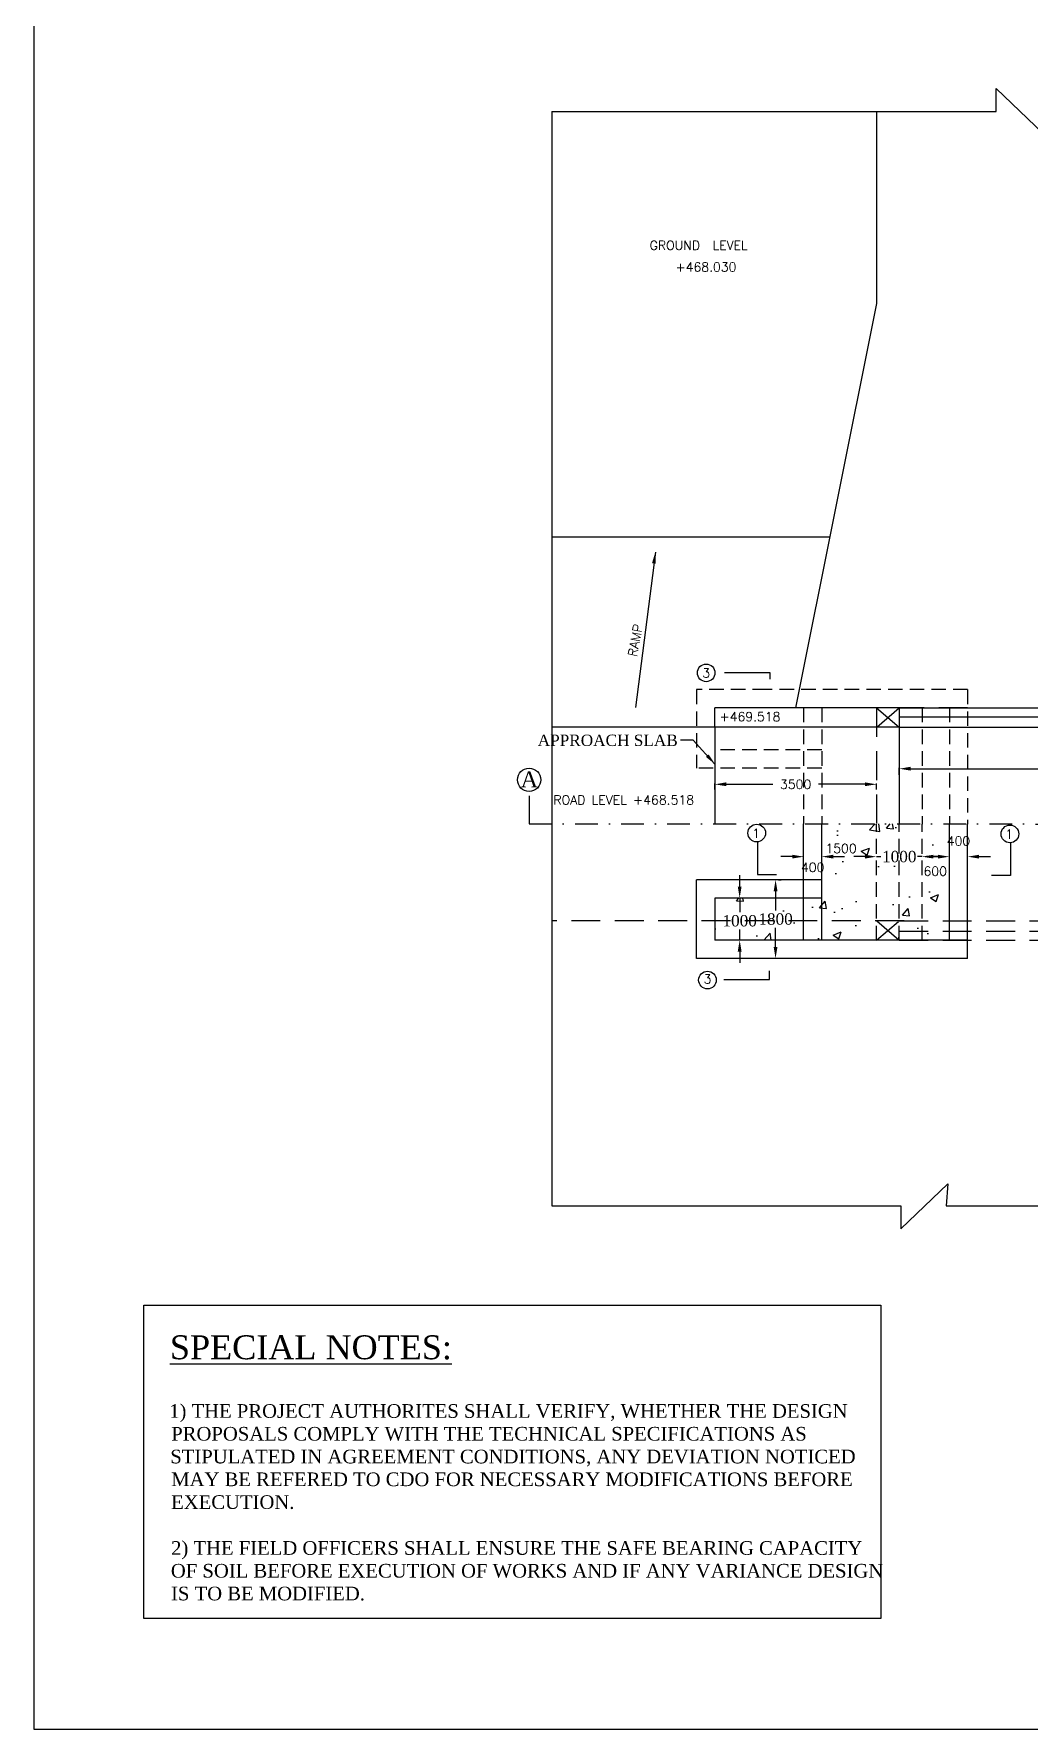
# Model space of a CAD drawing. Header units: inches. Extents: x -675 to 904, y 4 to 1354.
# Drawn here: x 8.5 to 227.1, y 701.4 to 1073.6 of the extents above; entities that cross this region are included whole.
import ezdxf

# ---------------------------------------------------------------- set-up
doc = ezdxf.new("R2010")
doc.units = ezdxf.units.IN
doc.header["$MEASUREMENT"] = 0
doc.linetypes.add('DASHDOTX2', pattern=[2, 1, -0.5, 0, -0.5])
doc.linetypes.add('HIDDEN', pattern=[9.525, 6.35, -3.175])
doc.styles.add('ROMANS', font='romans')
doc.styles.get("Standard").update_dxf_attribs({"font": 'times.ttf'})
doc.styles.add('TIMES NEW ROMAN', font='times.ttf')
doc.dimstyles.new('ISO-25', dxfattribs={"dimtxt": 2.5, "dimasz": 2.5, "dimexe": 1.25, "dimexo": 0.625, "dimtad": 0, "dimtih": 1, "dimtoh": 1, "dimlfac": 100, "dimtxsty": 'TIMES NEW ROMAN', "dimcen": 2.5, "dimadec": 0, "dimazin": 0, "dimtfac": 1, "dimtmove": 0, "dimatfit": 3, "dimfxl": 1, "dimarcsym": 0})
doc.dimstyles.get("Standard").update_dxf_attribs({"dimtxt": 2.5, "dimasz": 0.18, "dimexe": 0.05, "dimexo": 0.0625, "dimgap": 0.04, "dimtad": 0, "dimdec": 4, "dimzin": 0, "dimdsep": 46, "dimtxsty": 'Standard', "dimcen": 0.09, "dimadec": 0, "dimazin": 0, "dimtfac": 1, "dimtdec": 4, "dimtofl": 0, "dimtmove": 0, "dimatfit": 3, "dimfxl": 1, "dimtolj": 1, "dimtzin": 0, "dimarcsym": 0})
doc.dimstyles.new('STANDARD$0', dxfattribs={"dimscale": 88.888889, "dimtxt": 0.02, "dimasz": 0.02, "dimexe": 0.1, "dimexo": 0.1, "dimgap": 0.04, "dimtad": 2, "dimdec": 0, "dimzin": 1, "dimdsep": 46, "dimtxsty": 'Standard', "dimcen": 0.09, "dimadec": 0, "dimazin": 0, "dimtfac": 1, "dimtdec": 4, "dimtofl": 0, "dimtmove": 0, "dimatfit": 3, "dimfxl": 1, "dimtolj": 1, "dimtzin": 1, "dimarcsym": 0})

# ---------------------------------------------------------------- blocks, each defined once
blk = doc.blocks.new('*D56')
at = {"color": 0, "lineweight": -2, "transparency": 16777216}
for p, q in [((206.93, 892.93), (204.43, 892.93)), ((209.43, 891.49), (209.43, 893.11)), ((213.43, 891.49), (213.43, 893.11)), ((215.93, 892.93), (218.43, 892.93))]:
    blk.add_line(p, q, dxfattribs=at)
at = {"color": 0, "transparency": 16777216}
for points in [[(206.93, 893.35), (206.93, 892.52), (209.43, 892.93)], [(215.93, 893.35), (215.93, 892.52), (213.43, 892.93)]]:
    blk.add_solid(points, dxfattribs=at)
at = {"layer": 'Defpoints', "color": 0, "transparency": 16777216}
for p in [(209.43, 891.31), (213.43, 892.93), (213.43, 891.31)]:
    blk.add_point(p, dxfattribs=at)
at = {"color": 0, "transparency": 16777216, "insert": (211.43, 896.36), "char_height": 2, "attachment_point": 5, "style": 'ROMANS'}
blk.add_mtext('\\A1;400', dxfattribs=at)
blk = doc.blocks.new('*D57')
at = {"color": 0, "lineweight": -2, "transparency": 16777216}
for p, q in [((193.43, 893.56), (193.43, 894.18)), ((203.43, 893.56), (203.43, 894.18)), ((190.93, 892.93), (188.43, 892.93)), ((193.43, 892.93), (194.4, 892.93)), ((203.43, 892.93), (202.47, 892.93)), ((205.93, 892.93), (208.43, 892.93))]:
    blk.add_line(p, q, dxfattribs=at)
at = {"color": 0, "transparency": 16777216}
for points in [[(190.93, 893.35), (190.93, 892.52), (193.43, 892.93)], [(205.93, 893.35), (205.93, 892.52), (203.43, 892.93)]]:
    blk.add_solid(points, dxfattribs=at)
at = {"layer": 'Defpoints', "color": 0, "transparency": 16777216}
for p in [(193.43, 892.93), (203.43, 892.93), (203.43, 892.93)]:
    blk.add_point(p, dxfattribs=at)
at = {"color": 0, "transparency": 16777216, "insert": (198.43, 892.93), "char_height": 2.5, "attachment_point": 5, "style": 'TIMES NEW ROMAN'}
blk.add_mtext('1000', dxfattribs=at)
blk = doc.blocks.new('*D58')
at = {"color": 0, "lineweight": -2, "transparency": 16777216}
for p, q in [((198.43, 910.91), (198.43, 912.42)), ((200.93, 912.24), (238.79, 912.24)), ((286.69, 912.24), (248.83, 912.24)), ((289.19, 910.91), (289.19, 912.42))]:
    blk.add_line(p, q, dxfattribs=at)
at = {"color": 0, "transparency": 16777216}
for points in [[(200.93, 912.66), (200.93, 911.82), (198.43, 912.24)], [(286.69, 912.66), (286.69, 911.82), (289.19, 912.24)]]:
    blk.add_solid(points, dxfattribs=at)
at = {"layer": 'Defpoints', "color": 0, "transparency": 16777216}
for p in [(289.19, 912.24), (198.43, 910.73), (289.19, 910.73)]:
    blk.add_point(p, dxfattribs=at)
at = {"color": 0, "transparency": 16777216, "insert": (243.81, 912.24), "char_height": 2, "attachment_point": 5, "style": 'ROMANS'}
blk.add_mtext('\\A1;9000', dxfattribs=at)
blk = doc.blocks.new('*D59')
at = {"color": 0, "lineweight": -2, "transparency": 16777216}
for p, q in [((157.95, 907.71), (157.95, 909)), ((160.45, 908.82), (170.67, 908.82)), ((190.93, 908.82), (180.72, 908.82)), ((193.43, 907.71), (193.43, 909))]:
    blk.add_line(p, q, dxfattribs=at)
at = {"color": 0, "transparency": 16777216}
for points in [[(160.45, 909.24), (160.45, 908.41), (157.95, 908.82)], [(190.93, 909.24), (190.93, 908.41), (193.43, 908.82)]]:
    blk.add_solid(points, dxfattribs=at)
at = {"layer": 'Defpoints', "color": 0, "transparency": 16777216}
for p in [(193.43, 908.82), (157.95, 907.53), (193.43, 907.53)]:
    blk.add_point(p, dxfattribs=at)
at = {"color": 0, "transparency": 16777216, "insert": (175.69, 908.82), "char_height": 2, "attachment_point": 5, "style": 'ROMANS'}
blk.add_mtext('\\A1;3500', dxfattribs=at)
blk = doc.blocks.new('*D84')
at = {"color": 0, "lineweight": -2, "transparency": 16777216}
for p, q in [((174.93, 892.93), (172.43, 892.93)), ((177.43, 891.49), (177.43, 893.11)), ((181.43, 891.49), (181.43, 893.11)), ((183.93, 892.93), (186.43, 892.93))]:
    blk.add_line(p, q, dxfattribs=at)
at = {"color": 0, "transparency": 16777216}
for points in [[(174.93, 893.35), (174.93, 892.52), (177.43, 892.93)], [(183.93, 893.35), (183.93, 892.52), (181.43, 892.93)]]:
    blk.add_solid(points, dxfattribs=at)
at = {"layer": 'Defpoints', "color": 0, "transparency": 16777216}
for p in [(177.43, 891.31), (181.43, 892.93), (181.43, 891.31)]:
    blk.add_point(p, dxfattribs=at)
at = {"color": 0, "transparency": 16777216, "insert": (179.43, 890.57), "char_height": 2, "attachment_point": 5, "style": 'ROMANS'}
blk.add_mtext('\\A1;400', dxfattribs=at)
blk = doc.blocks.new('*D98')
at = {"color": 0, "lineweight": -2, "transparency": 16777216}
for p, q in [((163.41, 886.35), (163.41, 888.85)), ((169.07, 883.85), (162.16, 883.85)), ((163.41, 883.85), (163.41, 880.75)), ((163.41, 874.6), (163.41, 876.95)), ((169.07, 874.6), (162.16, 874.6)), ((163.41, 872.1), (163.41, 869.6))]:
    blk.add_line(p, q, dxfattribs=at)
at = {"color": 0, "transparency": 16777216}
for points in [[(162.99, 886.35), (163.83, 886.35), (163.41, 883.85)], [(162.99, 872.1), (163.83, 872.1), (163.41, 874.6)]]:
    blk.add_solid(points, dxfattribs=at)
at = {"layer": 'Defpoints', "color": 0, "transparency": 16777216}
for p in [(169.69, 883.85), (163.41, 874.6), (169.69, 874.6)]:
    blk.add_point(p, dxfattribs=at)
at = {"color": 0, "transparency": 16777216, "insert": (163.41, 878.85), "char_height": 2.5, "attachment_point": 5, "style": 'TIMES NEW ROMAN'}
blk.add_mtext('1000', dxfattribs=at)
blk = doc.blocks.new('*D99')
at = {"color": 0, "lineweight": -2, "transparency": 16777216}
for p, q in [((171.91, 887.85), (172.54, 887.85)), ((171.29, 885.35), (171.29, 881.12)), ((171.29, 873.1), (171.29, 877.33)), ((170.66, 870.6), (170.04, 870.6))]:
    blk.add_line(p, q, dxfattribs=at)
at = {"color": 0, "transparency": 16777216}
for points in [[(170.87, 885.35), (171.7, 885.35), (171.29, 887.85)], [(170.87, 873.1), (171.7, 873.1), (171.29, 870.6)]]:
    blk.add_solid(points, dxfattribs=at)
at = {"layer": 'Defpoints', "color": 0, "transparency": 16777216}
for p in [(171.29, 887.85), (171.29, 870.6), (171.29, 870.6)]:
    blk.add_point(p, dxfattribs=at)
at = {"color": 0, "transparency": 16777216, "insert": (171.29, 879.22), "char_height": 2.5, "attachment_point": 5, "style": 'TIMES NEW ROMAN'}
blk.add_mtext('1800', dxfattribs=at)

msp = doc.modelspace()

# ---------------------------------------------------------------- hatches: boundary and pattern name
h = msp.add_hatch()
h.set_pattern_fill('AR-CONC', color=256, scale=0.1, style=0)
h.set_pattern_definition([(50, (-164.73, -159.548), (18.21847, -1.5939), [1.905, -20.955]), (355, (-164.73, -159.548), (-3.52428, 19.10566), [1.524, -16.764]), (100.451, (-163.212, -159.681), (14.69425, 17.51167), [1.619, -17.809]), (46.1842, (-164.73, -154.468), (27.1079, -4.20423), [2.8575, -31.4325]), (96.6356, (-162.47, -154.818), (23.7404, 24.74256), [2.4285, -26.7135]), (351.184, (-164.73, -154.468), (23.74046, 24.7425), [2.286, -25.146]), (21, (-162.19, -155.738), (15.16149, -10.22655), [1.905, -20.955]), (326, (-162.19, -155.738), (6.1802, 18.4188), [1.524, -16.764]), (71.4514, (-160.926, -156.59), (21.34165, 8.19229), [1.619, -17.809]), (37.5, (-164.73, -159.548), (0.30886, 8.455504), [0, -16.5608, 0, -17.018, 0, -16.8275]), (7.5, (-164.73, -159.548), (6.681966, 10.01806), [0, -9.7028, 0, -16.1798, 0, -6.4135]), (327.5, (-170.394, -159.548), (13.55906, -0.572874), [0, -6.35, 0, -19.812, 0, -26.289]), (317.5, (-172.934, -159.548), (14.81292, 2.54265), [0, -8.255, 0, -13.1572, 0, -18.669])])
h.paths.add_polyline_path([(193.43234, 878.84953), (193.43234, 900.10283), (181.43234, 900.10311), (181.43234, 878.84953)])
h.paths.add_polyline_path([(193.43234, 874.59953), (193.43234, 878.84953), (181.43234, 878.84953), (181.43234, 874.59953)])
h.paths.add_polyline_path([(181.43234, 883.84953), (177.43234, 883.84953), (177.43234, 878.84953), (181.43234, 878.84953)])
h.paths.add_polyline_path([(181.43234, 878.84953), (177.43234, 878.84953), (177.43234, 874.59953), (181.43234, 874.59953)])
h.paths.add_polyline_path([(177.43234, 878.84953), (177.43234, 883.84953), (157.95022, 883.84953), (157.95032, 878.84953)])
h.paths.add_polyline_path([(157.95032, 878.84953), (157.95041, 874.59953), (177.43234, 874.59953), (177.43234, 878.84953)])
h.paths.add_polyline_path([(198.43234, 900.10271), (193.43234, 900.10283), (193.43234, 878.84953), (198.43234, 878.84953)])
h.paths.add_polyline_path([(203.43234, 900.1026), (198.43234, 900.10271), (198.43234, 878.84953), (199.50081, 878.84953), (203.43234, 878.84953)])
h.paths.add_polyline_path([(209.43234, 900.10246), (203.43234, 900.1026), (203.43234, 878.84953), (209.43234, 878.84953)])
h.paths.add_polyline_path([(203.43234, 876.59953), (203.43234, 874.59953), (209.43234, 874.59953), (209.43234, 876.59953)])
h.paths.add_polyline_path([(209.43234, 876.59953), (209.43234, 878.84953), (203.43234, 878.84953), (203.43234, 876.59953)])
h.paths.add_polyline_path([(203.43234, 876.59953), (203.43234, 878.84953), (198.43234, 878.84953), (198.43234, 876.59953)])
h.paths.add_polyline_path([(203.43234, 874.59953), (203.43234, 876.59953), (198.43234, 876.59953), (198.43234, 874.59953)])
h.paths.add_polyline_path([(195.96058, 876.74854), (193.43234, 874.59953), (198.43234, 874.59953)])
h.paths.add_polyline_path([(198.43234, 878.84953), (195.96058, 876.74854), (198.43234, 874.59953)])
h.paths.add_polyline_path([(193.54404, 878.84953), (195.96058, 876.74854), (198.43234, 878.84953)])
h.paths.add_polyline_path([(193.54404, 878.84953), (193.43234, 878.84953), (193.43234, 874.59953), (195.96058, 876.74854)])
h.paths.add_polyline_path([(176.36091, 892.06513), (182.50377, 892.06513), (182.50377, 889.06513), (176.36091, 889.06513)], flags=9)
h.paths.add_polyline_path([(182.29433, 893.22921), (190.05624, 893.22921), (190.05624, 896.22921), (182.29433, 896.22921)], flags=24)
h.paths.add_polyline_path([(159.37564, 880.74616), (167.44431, 880.74616), (167.44431, 876.9529), (159.37564, 876.9529)], flags=9)
h.paths.add_polyline_path([(167.2523, 881.12114), (175.32097, 881.12114), (175.32097, 877.32789), (167.2523, 877.32789)], flags=9)
h.paths.add_polyline_path([(194.398, 894.82938), (202.46667, 894.82938), (202.46667, 891.03612), (194.398, 891.03612)], flags=9)
h.paths.add_polyline_path([(208.36091, 897.36275), (214.50377, 897.36275), (214.50377, 894.36275), (208.36091, 894.36275)], flags=9)
h.paths.add_polyline_path([(203.62862, 888.24001), (209.67624, 888.24001), (209.67624, 891.24001), (203.62862, 891.24001)], flags=9)

# ---------------------------------------------------------------- linework, layer by layer
for p, q in [((8.5301, 1296.38321), (8.5301, 701.38321)), ((219.7093, 1061.58284), (230.00721, 1051.67402)), ((219.7093, 1056.56794), (219.7093, 1061.58284)), ((122.20654, 1056.56794), (122.20654, 816.23411)), ((122.20654, 1056.56794), (208.69374, 1056.56794)), ((193.44569, 1056.56794), (193.44569, 1014.37109)), ((208.69374, 1056.56794), (219.7093, 1056.56794)), ((193.44569, 1014.37109), (175.69137, 925.59953)), ((183.19436, 963.11448), (122.20654, 963.11448)), ((193.43234, 925.59953), (157.95041, 925.59953)), ((157.95041, 921.34953), (157.95041, 925.59953)), ((198.43234, 925.59953), (193.43234, 925.59953)), ((193.43234, 925.59953), (198.43234, 921.34953)), ((193.54404, 921.34953), (198.43234, 925.59953)), ((198.43234, 925.59953), (334.77329, 925.59953)), ((198.43234, 925.59953), (198.43234, 900.09953)), ((198.43234, 923.59953), (334.77329, 923.59953)), ((198.43234, 921.34953), (122.20654, 921.34953)), ((157.95041, 921.34953), (157.95014, 900.10275)), ((198.43234, 921.34953), (334.77329, 921.34953)), ((177.43234, 874.60614), (177.43234, 900.10614)), ((181.43234, 874.60614), (181.43234, 900.10614)), ((209.43234, 874.59953), (209.43234, 900.09953)), ((213.43234, 870.59953), (213.43234, 900.09953)), ((181.43234, 887.84953), (153.95029, 887.84953)), ((153.95051, 870.60623), (153.95029, 887.84953)), ((157.95022, 883.84953), (157.95041, 874.60623)), ((181.43234, 883.84953), (157.95022, 883.84953)), ((213.43234, 874.59953), (157.95041, 874.59953)), ((198.43234, 874.59953), (193.43234, 874.59953)), ((213.43234, 870.59953), (153.95051, 870.59948)), ((198.77682, 811.21922), (209.07473, 821.12804)), ((209.07473, 821.12804), (208.69374, 816.23411)), ((122.20654, 816.23411), (198.77682, 816.23411)), ((198.77682, 816.23411), (198.77682, 811.21922)), ((208.69374, 816.23411), (334.77329, 816.23411)), ((32.61507, 794.44386), (194.41338, 794.44386)), ((32.61507, 725.63789), (32.61507, 794.44386)), ((194.41338, 794.44386), (194.41338, 725.63789)), ((194.41338, 725.63789), (32.61507, 725.63789)), ((8.5301, 701.38321), (903.5301, 701.38321))]:
    msp.add_line(p, q)
at = {"linetype": 'HIDDEN', "ltscale": 0.5}
for p, q in [((153.95051, 929.59953), (153.95029, 912.34953)), ((169.43234, 929.59953), (153.95051, 929.59953)), ((213.43234, 929.59953), (169.43234, 929.59953)), ((213.43234, 929.59953), (213.43234, 900.09953)), ((177.43234, 925.59953), (177.43234, 900.09953)), ((181.43234, 925.59953), (181.43234, 900.09953)), ((203.43234, 925.59953), (203.43234, 900.09953)), ((209.43234, 925.59953), (209.43234, 900.09953)), ((181.43234, 916.34953), (157.95037, 916.34953)), ((181.43234, 912.34953), (153.95029, 912.34953)), ((193.43234, 874.59953), (193.43234, 900.09953)), ((198.43234, 874.59953), (198.43234, 900.09953)), ((203.43234, 874.59953), (203.43234, 900.09953)), ((169.43234, 870.60623), (153.95051, 870.60623))]:
    msp.add_line(p, q, dxfattribs=at)
at = {"linetype": 'HIDDEN'}
for p, q in [((213.43234, 925.59953), (173.43234, 925.59953)), ((193.43234, 925.59953), (193.43234, 900.09953)), ((199.50081, 878.84953), (122.20654, 878.84953)), ((193.43234, 874.59953), (198.43234, 878.84953)), ((193.54404, 878.84953), (198.43234, 874.59953)), ((198.43234, 878.84953), (334.77329, 878.84953)), ((198.43234, 876.59953), (334.77329, 876.59953)), ((198.43234, 874.59953), (334.77329, 874.59953))]:
    msp.add_line(p, q, dxfattribs=at)
at = {"linetype": 'DASHDOTX2', "ltscale": 5}
msp.add_line((117.20654, 900.10461), (334.77329, 900.09953), dxfattribs=at)
for centre, radius in [((156.05631, 933.28919), 1.93746), ((117.20654, 909.80461), 2.54951), ((167.14859, 898.11391), 1.93746), ((222.71663, 897.92464), 1.93746), ((156.34715, 865.84474), 1.93746)]:
    msp.add_circle(centre, radius)

# ---------------------------------------------------------------- texts
at = {"style": 'ROMANS'}
for s, p in [('GROUND  LEVEL', (143.66105, 1026.13607)), ('+468.030', (149.32491, 1021.38346)), (' +469.518', (157.61824, 922.66839)), (' ROAD LEVEL +468.518', (121.15677, 904.39166)), ('1', (166.13083, 897.06691)), ('1', (221.69888, 896.87763)), ('1500', (182.22291, 893.72921)), ('600', (203.74767, 888.74001))]:
    msp.add_text(s, height=2, dxfattribs=at).set_placement(p)
for s, rotation, p in [('RAMP', 79.2424673, (140.81627, 936.72319)), ('3', 1.1437669, (155.23299, 932.22109)), ('3', 1.1437669, (155.52382, 865.03872))]:
    msp.add_text(s, height=2, rotation=rotation, dxfattribs=at).set_placement(p)
for s, height, p in [('%%USPECIAL NOTES:', 5.25, (38.36857, 782.59281)), ('1) THE PROJECT AUTHORITES SHALL VERIFY, WHETHER THE DESIGN ', 3, (38.2182, 769.72403)), ('PROPOSALS COMPLY WITH THE TECHNICAL SPECIFICATIONS AS ', 3, (38.66377, 764.72403)), ('STIPULATED IN AGREEMENT CONDITIONS, ANY DEVIATION NOTICED ', 3, (38.46045, 759.72403)), ('MAY BE REFERED TO CDO FOR NECESSARY MODIFICATIONS BEFORE ', 3, (38.66377, 754.72403)), ('EXECUTION.', 3, (38.64647, 749.72403)), ('2) THE FIELD OFFICERS SHALL ENSURE THE SAFE BEARING CAPACITY ', 3, (38.64214, 739.64833)), ('OF SOIL BEFORE EXECUTION OF WORKS AND IF ANY VARIANCE DESIGN ', 3, (38.58158, 734.64833)), ('IS TO BE MODIFIED.', 3, (38.627, 729.64833))]:
    msp.add_text(s, height=height).set_placement(p)
for s, insert, char_height, width, attachment_point in [('APPROACH SLAB', (149.82607, 919.72716), 2.5, 100, 3), ('A', (115.34159, 911.65766), 3.5, 4.365, 1)]:
    msp.add_mtext(s, dxfattribs=dict(insert=insert, char_height=char_height, width=width, attachment_point=attachment_point))

# ---------------------------------------------------------------- dimensions: what is measured, and where the dimension line sits
for base, p1, p2, text, override, picture, middle in [((289.18582, 912.24055), (198.43234, 910.72542), (289.18582, 910.72542), '9000', {"dimscale": 1, "dimtxt": 2, "dimasz": 2.5, "dimexe": 0.18, "dimexo": 0.18, "dimgap": 1.5, "dimtad": 0, "dimlfac": 100, "dimzin": 0, "dimtxsty": 'ROMANS', "dimtdec": 0, "dimtmove": 1, "dimatfit": 1, "dimtzin": 0}, '*D58', (243.80908, 912.24055)), ((193.43234, 908.82246), (157.95041, 907.5338), (193.43234, 907.5338), '3500', {"dimscale": 1, "dimtxt": 2, "dimasz": 2.5, "dimexe": 0.18, "dimexo": 0.18, "dimgap": 1.5, "dimtad": 0, "dimlfac": 100, "dimzin": 0, "dimtxsty": 'ROMANS', "dimtdec": 0, "dimtmove": 2, "dimatfit": 1, "dimtzin": 0}, '*D59', (175.69137, 908.82246))]:
    dim = msp.add_linear_dim(base=base, p1=p1, p2=p2, text=text, dimstyle='STANDARD$0', override=override)
    dim.commit()
    dim.dimension.update_dxf_attribs({"geometry": picture, "text_midpoint": middle})
dim = msp.add_linear_dim(base=(213.43234, 892.93275), p1=(209.43234, 891.31112), p2=(213.43234, 891.31112), dimstyle='STANDARD$0', override={"dimscale": 1, "dimtxt": 2, "dimasz": 2.5, "dimexe": 0.18, "dimexo": 0.18, "dimgap": 1.5, "dimtad": 0, "dimlfac": 100, "dimzin": 0, "dimtxsty": 'ROMANS', "dimtdec": 0, "dimtmove": 2, "dimatfit": 1, "dimtzin": 0})
dim.commit()
dim.dimension.update_dxf_attribs({"geometry": '*D56', "text_midpoint": (211.43234, 896.36275)})
dim = msp.add_linear_dim(base=(181.43234, 892.93275), p1=(177.43234, 891.31112), p2=(181.43234, 891.31112), dimstyle='STANDARD$0', override={"dimscale": 1, "dimtxt": 2, "dimasz": 2.5, "dimexe": 0.18, "dimexo": 0.18, "dimgap": 1.5, "dimtad": 0, "dimlfac": 100, "dimzin": 0, "dimtxsty": 'ROMANS', "dimtdec": 0, "dimtmove": 2, "dimatfit": 1, "dimtzin": 0})
dim.commit()
dim.dimension.update_dxf_attribs({"geometry": '*D84', "text_midpoint": (179.43234, 890.56513), "dimtype": 160})
dim = msp.add_linear_dim(base=(203.43234, 892.93275), p1=(193.43234, 892.93275), p2=(203.43234, 892.93275), dimstyle='ISO-25')
dim.commit()
dim.dimension.update_dxf_attribs({"geometry": '*D57', "text_midpoint": (198.43234, 892.93275)})
dim = msp.add_linear_dim(base=(163.40998, 874.59953), p1=(169.69128, 883.84953), p2=(169.69128, 874.59953), angle=90, text='1000', dimstyle='ISO-25')
dim.commit()
dim.dimension.update_dxf_attribs({"geometry": '*D98', "text_midpoint": (163.40998, 878.84953), "dimtype": 160})
dim = msp.add_linear_dim(base=(171.28664, 870.5995), p1=(171.28662, 887.84953), p2=(171.28664, 870.5995), angle=90, text='1800', dimstyle='ISO-25')
dim.commit()
dim.dimension.update_dxf_attribs({"geometry": '*D99', "text_midpoint": (171.28664, 879.22452)})

# ---------------------------------------------------------------- leaders
for points, dimstyle, override in [([(144.90164, 959.80551), (140.54723, 925.64454)], 'ISO-25', {"dimgap": 0.625, "dimtad": 0}), ([(160.04416, 933.34332), (169.99855, 933.34332), (169.99855, 931.89453)], 'Standard', {"dimgap": 1.5, "dimtad": 0}), ([(157.98385, 913.25613), (153.22706, 918.47716), (150.45107, 918.47716)], 'ISO-25', {"dimgap": 0.625, "dimtad": 0}), ([(117.20654, 906.30461), (117.20654, 900.10461)], 'Standard', {"dimgap": 0.09, "dimtad": 0}), ([(167.30889, 896.24802), (167.30889, 889.00727), (171.52235, 889.00727)], 'Standard', {"dimgap": 1.5, "dimtad": 0}), ([(222.87694, 896.05874), (222.87694, 888.81799), (218.69101, 888.81799)], 'Standard', {"dimgap": 1.5, "dimtad": 0}), ([(159.90294, 865.95111), (169.94431, 865.95111), (169.94431, 867.86683)], 'Standard', {"dimgap": 1.5, "dimtad": 0})]:
    msp.add_leader(points, dimstyle=dimstyle, override=override)

doc.saveas('drawing.dxf')
